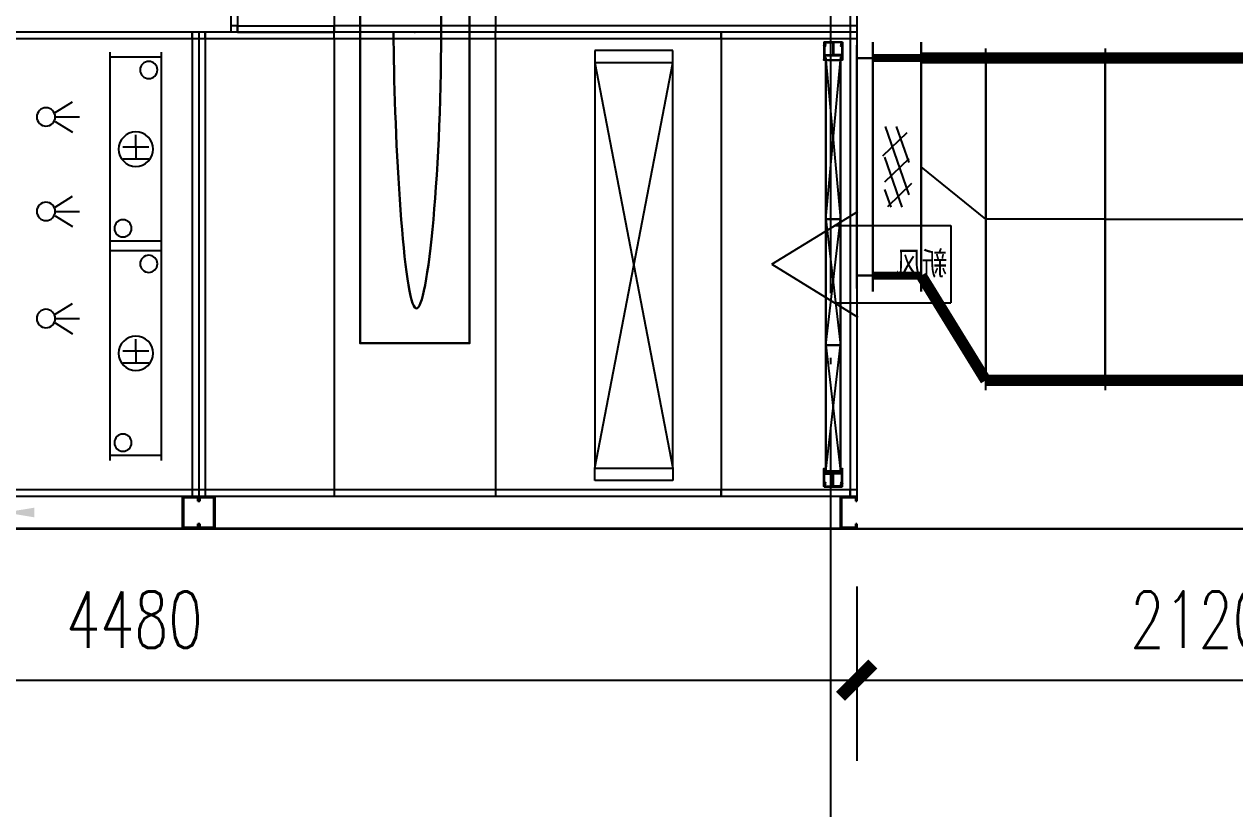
# Model space of a CAD drawing. Extents: x -778003 to -147913, y -2164908 to -814216.
# Drawn here: x -414363 to -410609, y -1296649 to -1294215 of the extents above; entities that cross this region are included whole.
import ezdxf

# ---------------------------------------------------------------- set-up
doc = ezdxf.new("R2010")
doc.units = 0
doc.header["$LTSCALE"] = 1000
doc.header["$MEASUREMENT"] = 0
for name, pattern in [('ACISOTGL', [3, 2, -1]), ('CENTER2', [1.125, 0.75, -0.125, 0.125, -0.125]), ('结构柱网$0$DOTE', [2.42, 2, -0.2, 0.02, -0.2])]:
    doc.linetypes.add(name, pattern=pattern)
doc.layers.get('0').update_dxf_attribs({"linetype": 'CONTINUOUS'})
for name, color, linetype in [('00-风量计算', 6, 'CONTINUOUS'), ('DUCT-新风中心线', 5, 'CENTER2'), ('DUCT-新风法兰', 2, 'CONTINUOUS'), ('DUCT-新风管', 3, 'CONTINUOUS'), ('DUCT-新风管端线', 2, 'CONTINUOUS'), ('DUCT-新风阀门', 7, 'CONTINUOUS'), ('EQ-空气机组', 7, 'CONTINUOUS'), ('TH_DIM', 3, 'CONTINUOUS'), ('结构柱网$0$S-ANNO-DOTE', 230, '结构柱网$0$DOTE')]:
    doc.layers.add(name, color=color, linetype=linetype)
doc.layers.add('Dim', color=3, linetype='CONTINUOUS', lineweight=20)
doc.layers.add('粗实线层', color=7, linetype='CONTINUOUS', lineweight=30)
doc.styles.add('_TCH_DIM_T3', font='SIMPLEX', dxfattribs={"width": 0.705882, "bigfont": 'GBCBIG'})
doc.styles.get("Standard").update_dxf_attribs({"font": 'ros.shx', "width": 0.75, "bigfont": 'jd.shx'})
doc.dimstyles.new('_TCH_ARCH&&100', dxfattribs={"dimtxt": 297.5, "dimasz": 100, "dimexe": 250, "dimexo": 300, "dimgap": 126.25, "dimtad": 1, "dimdec": 0, "dimzin": 0, "dimdsep": 46, "dimtxsty": '_TCH_DIM_T3', "dimblk": 'ARCHTICK', "dimcen": 0.09, "dimclrt": 7, "dimazin": 2, "dimtfac": 1, "dimtdec": 0, "dimtix": 1, "dimtmove": 2, "dimatfit": 3, "dimfxl": 0, "dimtolj": 1, "dimtzin": 0, "dimarcsym": 0})
doc.dimstyles.new('ISO-25', dxfattribs={"dimscale": 36, "dimtxt": 2.5, "dimasz": 2.5, "dimexe": 1.25, "dimexo": 0.625, "dimtad": 1, "dimtxsty": 'Standard', "dimcen": 2.5, "dimadec": 0, "dimazin": 0, "dimtfac": 1, "dimtmove": 0, "dimatfit": 3, "dimfxl": 0, "dimarcsym": 0})

# ---------------------------------------------------------------- blocks, each defined once
blk = doc.blocks.new('AirFlow_Right')
at = {"color": 1}
for p, q in [((28.13, 0), (17.04, 6.82)), ((20, 5), (5, 5)), ((5, 5), (5, -5)), ((28.13, 0), (17.04, -6.82)), ((20, -5), (5, -5))]:
    blk.add_line(p, q, dxfattribs=at)
blk.add_attdef('FLOWDES', (5.45, -1.78), '', height=3.5, dxfattribs=at)
blk = doc.blocks.new('*D60')
at = {"layer": 'Dim', "color": 0, "lineweight": -2}
for p, q in [((2973, -2840), (2883, -2840)), ((3063, -2840), (3103, -2840)), ((3511.2, -2840), (3193, -2840))]:
    blk.add_line(p, q, dxfattribs=at)
at = {"layer": 'Dim', "color": 0}
for points in [[(2973, -2825), (2973, -2855), (3063, -2840)], [(3193, -2825), (3193, -2855), (3103, -2840)]]:
    blk.add_solid(points, dxfattribs=at)
at = {"layer": 'Dim', "color": 0, "insert": (3397.1, -2772.5), "char_height": 90, "attachment_point": 5}
blk.add_mtext('DN40', dxfattribs=at)
blk = doc.blocks.new('*D61')
at = {"layer": 'Dim', "color": 0, "lineweight": -2}
for p, q in [((395.5, -242.5), (712, -242.5)), ((667, -927.5), (667, -332.5)), ((395.5, -1017.5), (712, -1017.5))]:
    blk.add_line(p, q, dxfattribs=at)
at = {"layer": 'Dim', "color": 0}
for points in [[(652, -332.5), (682, -332.5), (667, -242.5)], [(652, -927.5), (682, -927.5), (667, -1017.5)]]:
    blk.add_solid(points, dxfattribs=at)
at = {"layer": 'Dim', "color": 0, "insert": (599.5, -630), "char_height": 90, "attachment_point": 5, "rotation": 90}
blk.add_mtext('775', dxfattribs=at)
blk = doc.blocks.new('_ArchTick')
at = {"color": 0, "linetype": 'ByBlock', "const_width": 0.4}
blk.add_lwpolyline([(-0.5, -0.5), (0.5, 0.5)], dxfattribs=at)
blk = doc.blocks.new('*D114')
at = {"layer": 'TH_DIM', "color": 0, "lineweight": -2}
for p, q in [((-416261.4, -1295959.6), (-416261.4, -1296499.7)), ((-411781.4, -1295959.6), (-411781.4, -1296499.7)), ((-416261.4, -1296249.7), (-411781.4, -1296249.7))]:
    blk.add_line(p, q, dxfattribs=at)
at = {"layer": 'TH_DIM', "color": 0, "lineweight": -2, "xscale": 100, "yscale": 100, "zscale": 100, "rotation": 180}
blk.add_blockref('_ArchTick', (-416261.4, -1296249.7), dxfattribs=at)
at = {"layer": 'TH_DIM', "color": 0, "lineweight": -2, "xscale": 100, "yscale": 100, "zscale": 100}
blk.add_blockref('_ArchTick', (-411781.4, -1296249.7), dxfattribs=at)
at = {"layer": 'TH_DIM', "color": 7, "insert": (-414021.4, -1296062.2), "char_height": 175, "attachment_point": 5, "style": '_TCH_DIM_T3'}
blk.add_mtext('\\A1;4480', dxfattribs=at)
blk = doc.blocks.new('*D115')
at = {"layer": 'TH_DIM', "color": 0, "lineweight": -2}
for p, q in [((-411781.4, -1295959.6), (-411781.4, -1296499.7)), ((-409660.9, -1295959.6), (-409660.9, -1296499.7)), ((-411781.4, -1296249.7), (-409660.9, -1296249.7))]:
    blk.add_line(p, q, dxfattribs=at)
at = {"layer": 'TH_DIM', "color": 0, "lineweight": -2, "xscale": 100, "yscale": 100, "zscale": 100, "rotation": 180}
blk.add_blockref('_ArchTick', (-411781.4, -1296249.7), dxfattribs=at)
at = {"layer": 'TH_DIM', "color": 0, "lineweight": -2, "xscale": 100, "yscale": 100, "zscale": 100}
blk.add_blockref('_ArchTick', (-409660.9, -1296249.7), dxfattribs=at)
at = {"layer": 'TH_DIM', "color": 7, "insert": (-410721.2, -1296062.2), "char_height": 175, "attachment_point": 5, "style": '_TCH_DIM_T3'}
blk.add_mtext('\\A1;2120', dxfattribs=at)
blk = doc.blocks.new('A$C393802E7')
for p, q in [((423, 90), (423, -1350)), ((443, 90), (443, -1350)), ((2343, 90), (2343, -1350)), ((2363, 90), (2363, -1350)), ((423, -1330), (443, -1330)), ((423, -1350), (443, -1350)), ((423, -1350), (423, -2790)), ((423, -1350), (443, -1350)), ((443, -1330), (1543, -1330)), ((443, -1330), (443, -1350)), ((443, -1350), (1543, -1350)), ((443, -1350), (443, -2790)), ((443, -1350), (843, -1350)), ((443, -1350), (443, -1370)), ((843, -1350), (843, -1370)), ((843, -1370), (843, -1350)), ((843, -1350), (1543, -1350)), ((1543, -1330), (1543, -1350)), ((1543, -1330), (2043, -1330)), ((1543, -1330), (1543, -1350)), ((1543, -1350), (2043, -1350)), ((1543, -1370), (1543, -1350)), ((1543, -1370), (1543, -1350)), ((1543, -1350), (2043, -1350)), ((2043, -1330), (2043, -1350)), ((2043, -1370), (2043, -1350)), ((2043, -1370), (2043, -1350)), ((2043, -1350), (2443, -1350)), ((2343, -1330), (2363, -1330)), ((2343, -1350), (2363, -1350)), ((2443, -1370), (2443, -1350)), ((2443, -1350), (2443, -2790)), ((2443, -1350), (2463, -1350)), ((2463, -1350), (2463, -2790)), ((2463, -1350), (2463, -2790)), ((2463, -1350), (2483, -1350)), ((2483, -1350), (2483, -2790)), ((2483, -1370), (2483, -1350)), ((2483, -1350), (3683, -1350)), ((423, -1370), (443, -1370)), ((443, -1370), (843, -1370)), ((467, -1381), (467, -1389.134)), ((524, -1380), (468, -1380)), ((468.8, -1382.8), (468.8, -1386.1)), ((469.3, -1386.6), (471.8, -1386.6)), ((469.52, -1388.4), (471.8, -1388.4)), ((469.8, -1381.8), (478.5, -1381.8)), ((472.3, -1387.1), (472.3, -1387.9)), ((478.5, -1381.8), (494.1, -1381.8)), ((495.1, -1382.8), (495.1, -1419.2)), ((496.9, -1382.8), (496.9, -1419.2)), ((522.2, -1381.8), (497.9, -1381.8)), ((519.7, -1387.1), (519.7, -1387.9)), ((522.7, -1386.6), (520.2, -1386.6)), ((522.48, -1388.4), (520.2, -1388.4)), ((523.2, -1382.8), (523.2, -1386.1)), ((525, -1381), (525, -1389.134)), ((843, -1370), (1543, -1370)), ((1543, -1370), (2043, -1370)), ((2043, -1370), (2443, -1370)), ((2443, -1370), (2463, -1370)), ((2463, -1370), (2483, -1370)), ((2483, -1370), (3683, -1370)), ((467, -1389.134), (467.5, -1390)), ((467, -1390.866), (467.5, -1390)), ((467, -1390.866), (467, -1434.6)), ((468.8, -1393.9), (468.8, -1419.2)), ((469, -1423), (469, -1433.794)), ((469.3, -1393.4), (471.8, -1393.4)), ((469.52, -1391.6), (471.8, -1391.6)), ((469.8, -1420.2), (476.5, -1420.2)), ((469.8, -1420.2), (494.1, -1420.2)), ((522, -1422), (470, -1422)), ((472.3, -1392.9), (472.3, -1392.1)), ((522.2, -1420.2), (497.9, -1420.2)), ((519.7, -1392.9), (519.7, -1392.1)), ((522.48, -1391.6), (520.2, -1391.6)), ((522.7, -1393.4), (520.2, -1393.4)), ((523, -1423), (523, -1426.5)), ((523, -1423), (523, -1433.794)), ((523.2, -1393.9), (523.2, -1419.2)), ((525, -1389.134), (524.5, -1390)), ((525, -1390.866), (524.5, -1390)), ((525, -1390.866), (525, -1434.6)), ((993, -1445.386), (993, -1407)), ((993, -1407), (1234.554, -1407)), ((1234.554, -1407), (1234.554, -1445.386)), ((2578, -2013.5), (2578, -1412)), ((2738, -2013.5), (2738, -1412)), ((471.458, -1430.225), (470.271, -1434.825)), ((472.937, -1430.5), (471.724, -1435.2)), ((519, -1437), (473, -1930)), ((519, -1930), (473, -1437)), ((519.063, -1430.5), (520.276, -1435.2)), ((520.542, -1430.225), (521.729, -1434.825)), ((1234.554, -1445.386), (993, -2702.614)), ((1234.554, -2702.614), (993, -1445.386)), ((2578, -1427), (2738, -1427)), ((2907.97, -1599.17), (2854.555, -1565.789)), ((2907.979, -1612.819), (2832.651, -1612.819)), ((2907.97, -1626.468), (2854.555, -1659.849)), ((2658, -1706.254), (2658, -1668.707)), ((2618, -1706.254), (2698, -1706.254)), ((2658, -1706.254), (2658, -1743.802)), ((2618, -1743.802), (2698, -1743.802)), ((2907.97, -1892.198), (2854.555, -1858.817)), ((2907.979, -1905.847), (2832.651, -1905.847)), ((519, -1930), (473, -2321)), ((519, -2321), (473, -1930)), ((2907.97, -1919.496), (2854.555, -1952.877)), ((2578, -1998.5), (2738, -1998.5)), ((2578, -2678.5), (2578, -2013.5)), ((2738, -2678.5), (2738, -2013.5)), ((2578, -2028.5), (2738, -2028.5)), ((2907.97, -2224.609), (2854.555, -2191.229)), ((2907.979, -2238.258), (2832.651, -2238.258)), ((2907.97, -2251.907), (2854.555, -2285.288)), ((519, -2321), (473, -2712)), ((519, -2712), (473, -2321)), ((2658, -2339.504), (2658, -2301.957)), ((2618, -2339.504), (2698, -2339.504)), ((2658, -2339.504), (2658, -2377.052)), ((2618, -2377.052), (2698, -2377.052)), ((2578, -2663.5), (2738, -2663.5)), ((467, -2749.134), (467, -2705.4)), ((468.8, -2746.1), (468.8, -2720.8)), ((469, -2717), (469, -2706.206)), ((469.8, -2719.8), (476.5, -2719.8)), ((469.8, -2719.8), (494.1, -2719.8)), ((522, -2718), (470, -2718)), ((471.458, -2709.775), (470.271, -2705.175)), ((472.937, -2709.5), (471.724, -2704.8)), ((495.1, -2757.2), (495.1, -2720.8)), ((496.9, -2757.2), (496.9, -2720.8)), ((522.2, -2719.8), (497.9, -2719.8)), ((519.063, -2709.5), (520.276, -2704.8)), ((520.542, -2709.775), (521.729, -2705.175)), ((523, -2717), (523, -2706.206)), ((523, -2717), (523, -2713.5)), ((523.2, -2746.1), (523.2, -2720.8)), ((525, -2749.134), (525, -2705.4)), ((993, -2702.614), (993, -2741)), ((1234.554, -2741), (1234.554, -2702.614)), ((423, -2770), (443, -2770)), ((443, -2770), (843, -2770)), ((443, -2790), (443, -2770)), ((467, -2749.134), (467.5, -2750)), ((467, -2750.866), (467.5, -2750)), ((467, -2759), (467, -2750.866)), ((524, -2760), (468, -2760)), ((468.8, -2757.2), (468.8, -2753.9)), ((469.3, -2746.6), (471.8, -2746.6)), ((469.3, -2753.4), (471.8, -2753.4)), ((469.52, -2748.4), (471.8, -2748.4)), ((469.52, -2751.6), (471.8, -2751.6)), ((469.8, -2758.2), (478.5, -2758.2)), ((472.3, -2747.1), (472.3, -2747.9)), ((472.3, -2752.9), (472.3, -2752.1)), ((478.5, -2758.2), (494.1, -2758.2)), ((522.2, -2758.2), (497.9, -2758.2)), ((519.7, -2747.1), (519.7, -2747.9)), ((519.7, -2752.9), (519.7, -2752.1)), ((522.7, -2746.6), (520.2, -2746.6)), ((522.48, -2748.4), (520.2, -2748.4)), ((522.48, -2751.6), (520.2, -2751.6)), ((522.7, -2753.4), (520.2, -2753.4)), ((523.2, -2757.2), (523.2, -2753.9)), ((525, -2749.134), (524.5, -2750)), ((525, -2750.866), (524.5, -2750)), ((525, -2759), (525, -2750.866)), ((843, -2790), (843, -2770)), ((843, -2770), (1543, -2770)), ((843, -2770), (843, -2790)), ((993, -2741), (1234.554, -2741)), ((1543, -2770), (1543, -2790)), ((1543, -2770), (2043, -2770)), ((1543, -2770), (1543, -2790)), ((2043, -2770), (2043, -2790)), ((2043, -2770), (2443, -2770)), ((2043, -2770), (2043, -2790)), ((2443, -2770), (2443, -2790)), ((2443, -2770), (2463, -2770)), ((2463, -2770), (2483, -2770)), ((2483, -2770), (3683, -2770)), ((2483, -2770), (2483, -2790)), ((423, -2790), (443, -2790)), ((443, -2790), (843, -2790)), ((473, -2790), (2413, -2790)), ((843, -2790), (1543, -2790)), ((1543, -2790), (2043, -2790)), ((2043, -2790), (2443, -2790)), ((2443, -2790), (2463, -2790)), ((2463, -2790), (2483, -2790)), ((2483, -2790), (3683, -2790)), ((2513, -2790), (4853, -2790)), ((473, -2890), (2413, -2890)), ((2513, -2890), (4853, -2890))]:
    blk.add_line(p, q)
at = {"linetype": 'ACISOTGL', "ltscale": 80}
for p, q in [((443, 70), (443, -1330)), ((1543, 70), (1543, -1330)), ((1543, 70), (1543, -1330)), ((2043, 70), (2043, -1330)), ((443, -1370), (443, -2770)), ((843, -1370), (843, -2770)), ((843, -1370), (843, -2770)), ((1543, -1370), (1543, -2770)), ((1543, -1370), (1543, -2770)), ((2043, -1370), (2043, -2770)), ((2043, -1370), (2043, -2770)), ((2443, -1370), (2443, -2770)), ((2483, -1370), (2483, -2770))]:
    blk.add_line(p, q, dxfattribs=at)
at = {"linetype": 'ACISOTGL', "ltscale": 80, "extrusion": (-1.22461e-16, 0, -1)}
for p, q in [((2043, 70), (2043, -1330)), ((2343, 70), (2343, -1330))]:
    blk.add_line(p, q, dxfattribs=at)
at = {"extrusion": (-1.22461e-16, 0, -1)}
for p, q in [((2343, -1330), (2043, -1330)), ((2043, -1350), (2043, -1330)), ((2343, -1350), (2043, -1350)), ((2343, -1350), (2343, -1330))]:
    blk.add_line(p, q, dxfattribs=at)
blk.add_lwpolyline([(993, -1445.386), (1234.554, -1445.386), (1234.554, -2702.614), (993, -2702.614)], close=True)
for centre, radius in [((2618, -1467), 26.667), ((2936.604, -1612.819), 28.625), ((2658, -1712.75), 53.333), ((2936.604, -1905.847), 28.625), ((2698, -1958.5), 26.667), ((2618, -2068.5), 26.667), ((2936.604, -2238.258), 28.625), ((2658, -2346), 53.333), ((2698, -2623.5), 26.667)]:
    blk.add_circle(centre, radius)
for centre, radius, start, end in [((468, -1381), 1, 90, 180), ((469.8, -1382.8), 1, 90, 180), ((469.3, -1386.1), 0.5, 180, 270), ((469.52, -1388.9), 0.5, 90, 208.571878), ((471.8, -1387.1), 0.5, 0, 90), ((471.8, -1387.9), 0.5, 270, 0), ((494.1, -1382.8), 1, 0, 90), ((497.9, -1382.8), 1, 90, 180), ((520.2, -1387.1), 0.5, 90, 180), ((520.2, -1387.9), 0.5, 180, 270), ((522.2, -1382.8), 1, 0, 90), ((522.48, -1388.9), 0.5, 331.428122, 90), ((522.7, -1386.1), 0.5, 270, 0), ((524, -1381), 1, 0, 90), ((469.3, -1393.9), 0.5, 90, 180), ((469.8, -1419.2), 1, 180, 270), ((470, -1423), 1, 90, 180), ((469.52, -1391.1), 0.5, 151.428122, 270), ((467.5, -1390), 1.8, 331.428122, 28.571878), ((471.8, -1392.1), 0.5, 0, 90), ((471.8, -1392.9), 0.5, 270, 0), ((494.1, -1419.2), 1, 270, 0), ((497.9, -1419.2), 1, 180, 270), ((520.2, -1392.1), 0.5, 90, 180), ((520.2, -1392.9), 0.5, 180, 270), ((522, -1423), 1, 0, 90), ((522.2, -1419.2), 1, 270, 0), ((522.48, -1391.1), 0.5, 270, 28.571878), ((524.5, -1390), 1.8, 151.428122, 208.571878), ((522.7, -1393.9), 0.5, 0, 90), ((469.4, -1434.6), 2.4, 180, 345.53201), ((469.4, -1434.6), 0.9, 116.3878, 345.53201), ((471, -1428.8), 0.8, 90, 268.865627), ((470.974, -1430.1), 0.5, 345.53201, 88.865627), ((471, -1430), 2, 345.53201, 90), ((521, -1430), 2, 90, 194.46799), ((522.6, -1434.6), 2.4, 194.46799, 0), ((521.026, -1430.1), 0.5, 91.134373, 194.46799), ((521, -1428.8), 0.8, 271.134373, 90), ((522.6, -1434.6), 0.9, 194.46799, 63.6122), ((469.4, -2705.4), 2.4, 14.46799, 180), ((469.4, -2705.4), 0.9, 14.46799, 243.6122), ((469.8, -2720.8), 1, 90, 180), ((470, -2717), 1, 180, 270), ((471, -2711.2), 0.8, 91.134373, 270), ((470.974, -2709.9), 0.5, 271.134373, 14.46799), ((471, -2710), 2, 270, 14.46799), ((494.1, -2720.8), 1, 0, 90), ((497.9, -2720.8), 1, 90, 180), ((521, -2710), 2, 165.53201, 270), ((522.6, -2705.4), 2.4, 0, 165.53201), ((521.026, -2709.9), 0.5, 165.53201, 268.865627), ((521, -2711.2), 0.8, 270, 88.865627), ((522.6, -2705.4), 0.9, 296.3878, 165.53201), ((522, -2717), 1, 270, 0), ((522.2, -2720.8), 1, 0, 90), ((468, -2759), 1, 180, 270), ((469.3, -2746.1), 0.5, 180, 270), ((469.3, -2753.9), 0.5, 90, 180), ((469.8, -2757.2), 1, 180, 270), ((469.52, -2748.9), 0.5, 90, 208.571878), ((469.52, -2751.1), 0.5, 151.428122, 270), ((467.5, -2750), 1.8, 331.428122, 28.571878), ((471.8, -2747.1), 0.5, 0, 90), ((471.8, -2747.9), 0.5, 270, 0), ((471.8, -2752.1), 0.5, 0, 90), ((471.8, -2752.9), 0.5, 270, 0), ((494.1, -2757.2), 1, 270, 0), ((497.9, -2757.2), 1, 180, 270), ((520.2, -2747.1), 0.5, 90, 180), ((520.2, -2747.9), 0.5, 180, 270), ((520.2, -2752.1), 0.5, 90, 180), ((520.2, -2752.9), 0.5, 180, 270), ((522.2, -2757.2), 1, 270, 0), ((522.48, -2748.9), 0.5, 331.428122, 90), ((522.48, -2751.1), 0.5, 270, 28.571878), ((522.7, -2746.1), 0.5, 270, 0), ((524.5, -2750), 1.8, 151.428122, 208.571878), ((522.7, -2753.9), 0.5, 0, 90), ((524, -2759), 1, 270, 0)]:
    blk.add_arc(centre, radius, start, end)
blk.add_point((1793, -1350))
at = {"layer": '粗实线层'}
for p, q in [((373, -1390), (373, -2145)), ((423, -1390), (423, -2145)), ((423, -1430), (373, -1430)), ((423, -2105), (373, -2105)), ((473, -2790), (423, -2790)), ((423, -2790), (423, -2805)), ((426, -2805), (423, -2805)), ((426, -2793), (426, -2805)), ((470, -2793), (426, -2793)), ((470, -2793), (470, -2887)), ((473, -2790), (473, -2890)), ((2413, -2790), (2413, -2890)), ((2413, -2790), (2463, -2790)), ((2416, -2793), (2460, -2793)), ((2416, -2793), (2416, -2887)), ((2460, -2793), (2460, -2805)), ((2460, -2805), (2463, -2805)), ((2463, -2790), (2463, -2805)), ((2513, -2790), (2463, -2790)), ((2463, -2790), (2463, -2805)), ((2466, -2805), (2463, -2805)), ((2466, -2793), (2466, -2805)), ((2510, -2793), (2466, -2793)), ((2510, -2793), (2510, -2887)), ((2513, -2790), (2513, -2890)), ((423, -2875), (423, -2890)), ((426, -2875), (423, -2875)), ((473, -2890), (423, -2890)), ((426, -2875), (426, -2887)), ((470, -2887), (426, -2887)), ((2413, -2890), (2463, -2890)), ((2416, -2887), (2460, -2887)), ((2460, -2875), (2460, -2887)), ((2460, -2875), (2463, -2875)), ((2463, -2875), (2463, -2890)), ((2463, -2875), (2463, -2890)), ((2466, -2875), (2463, -2875)), ((2513, -2890), (2463, -2890)), ((2466, -2875), (2466, -2887)), ((2510, -2887), (2466, -2887))]:
    blk.add_line(p, q, dxfattribs=at)
for points in [[(1623, -385), (1963, -385), (1963, -2315), (1623, -2315)], [(473, -1437), (519, -1437), (519, -1930), (473, -1930)], [(473, -1930), (519, -1930), (519, -2321), (473, -2321)], [(473, -2321), (519, -2321), (519, -2712), (473, -2712)]]:
    blk.add_lwpolyline(points, close=True, dxfattribs=at)
at = {"layer": '粗实线层', "start_tangent": (0, 1), "end_tangent": (0, 1)}
blk.add_spline([(1856.759, -1278.635), (1793, -495.688), (1711.342, -1350), (1793, -2204.312), (1858.809, -1350)], degree=3, dxfattribs=at)
at = {"xscale": 24, "yscale": 24, "zscale": 24}
blk.add_blockref('AirFlow_Right', (11, -2070), dxfattribs=at).add_auto_attribs({'FLOWDES': '新风'})
at = {"layer": 'Dim'}
dim = blk.add_linear_dim(base=(667, -242.5), p1=(373, -1017.5), p2=(373, -242.5), angle=90, dimstyle='ISO-25', dxfattribs=at)
dim.commit()
dim.dimension.update_dxf_attribs({"geometry": '*D61', "text_midpoint": (599.5, -630)})
dim = blk.add_diameter_dim_2p(p1=(3063, -2840), p2=(3103, -2840), text='DN40', dimstyle='ISO-25', dxfattribs=at)
dim.commit()
dim.dimension.update_dxf_attribs({"geometry": '*D60', "text_midpoint": (3397.107, -2772.5)})

msp = doc.modelspace()

# ---------------------------------------------------------------- linework, layer by layer
at = {"layer": '00-风量计算', "color": 4}
msp.add_line((-418360.9, -1295779.8), (-409360.9, -1295779.8), dxfattribs=at)
for points in [[(-417660.9, -1291479.8), (-409360.9, -1291479.8), (-409360.9, -1295779.8), (-417660.9, -1295779.8)], [(-417260.9, -1291479.8), (-409660.9, -1291479.8), (-409660.9, -1295779.8), (-417260.9, -1295779.8)]]:
    msp.add_lwpolyline(points, close=True, dxfattribs=at)
at = {"layer": 'DUCT-新风中心线'}
for p, q in [((-411381.2, -1294819.6), (-411581.2, -1294657.1)), ((-411011.2, -1294819.6), (-411381, -1294819.6)), ((-411011, -1294819.6), (-410161, -1294819.6))]:
    msp.add_line(p, q, dxfattribs=at)
at = {"layer": 'DUCT-新风法兰'}
for p, q in [((-411581.3, -1294279.6), (-411581.3, -1295034.6)), ((-411381.1, -1295349.6), (-411381.1, -1294289.6)), ((-411011.1, -1294289.6), (-411011.1, -1295349.6))]:
    msp.add_line(p, q, dxfattribs=at)
at = {"layer": 'DUCT-新风法兰', "const_width": 7.5}
for points in [[(-411731.5, -1294269.6), (-411731.5, -1295044.6)], [(-411581.3, -1294269.6), (-411581.3, -1295044.6)]]:
    msp.add_lwpolyline(points, dxfattribs=at)
at = {"layer": 'DUCT-新风管'}
for points, const_width in [([(-411581.4, -1294319.6), (-411731.4, -1294319.6)], 25), ([(-411381.2, -1294319.6), (-411581.2, -1294319.6)], 35), ([(-411011.2, -1294319.6), (-411381, -1294319.6)], 35), ([(-411011, -1294319.6), (-409761, -1294319.6)], 35), ([(-411731.4, -1294994.6), (-411581.4, -1294994.6)], 25), ([(-411381.2, -1295319.6), (-411581.2, -1294994.6)], 35), ([(-411381, -1295319.6), (-411011.2, -1295319.6)], 35), ([(-411011, -1295319.6), (-409761, -1295319.6)], 35)]:
    msp.add_lwpolyline(points, dxfattribs=dict(at, const_width=const_width))
at = {"layer": 'DUCT-新风管端线'}
for p, q in [((-411731.6, -1294319.6), (-411731.6, -1294994.6)), ((-411731.4, -1294319.6), (-411731.4, -1294994.6)), ((-411581.4, -1294319.6), (-411581.4, -1294994.6)), ((-411581.2, -1294319.6), (-411581.2, -1294994.6)), ((-411381.2, -1295319.6), (-411381.2, -1294319.6)), ((-411381, -1294319.6), (-411381, -1295319.6)), ((-411011.2, -1295319.6), (-411011.2, -1294319.6)), ((-411011, -1295319.6), (-411011, -1294319.6))]:
    msp.add_line(p, q, dxfattribs=at)
at = {"layer": 'DUCT-新风阀门'}
for p, q in [((-411700, -1294622.6), (-411625, -1294550.4)), ((-411618.9, -1294744.1), (-411692.4, -1294532.1)), ((-411618.9, -1294644.1), (-411657.7, -1294532.1)), ((-411640.4, -1294782.1), (-411693.9, -1294627.6)), ((-411693.9, -1294703.5), (-411618.9, -1294631.4)), ((-411685.2, -1294780.1), (-411610.2, -1294708)), ((-411675, -1294782.1), (-411693.9, -1294727.6))]:
    msp.add_line(p, q, dxfattribs=at)
at = {"layer": '结构柱网$0$S-ANNO-DOTE'}
msp.add_line((-411862.3, -1290629.6), (-411862.3, -1299718.1), dxfattribs=at)

# ---------------------------------------------------------------- block references
at = {"layer": 'EQ-空气机组', "xscale": -1}
for p in [(-411358.4, -1292889.6), (-471666.9, -1294500.1)]:
    msp.add_blockref('A$C393802E7', p, dxfattribs=at)

# ---------------------------------------------------------------- dimensions: what is measured, and where the dimension line sits
at = {"layer": 'TH_DIM'}
for p1, p2, text, picture, middle in [((-416261.4, -1295659.6), (-411781.4, -1295659.6), '4480', '*D114', (-414021.4, -1296062.2)), ((-411781.4, -1295659.6), (-409660.9, -1295659.6), '2120', '*D115', (-410721.2, -1296062.2))]:
    dim = msp.add_aligned_dim(p1=p1, p2=p2, distance=-590.1, text=text, dimstyle='_TCH_ARCH&&100', override={"dimtxt": 175, "dimgap": 100}, dxfattribs=at)
    dim.commit()
    dim.dimension.update_dxf_attribs({"geometry": picture, "text_midpoint": middle})

doc.saveas('drawing.dxf')
